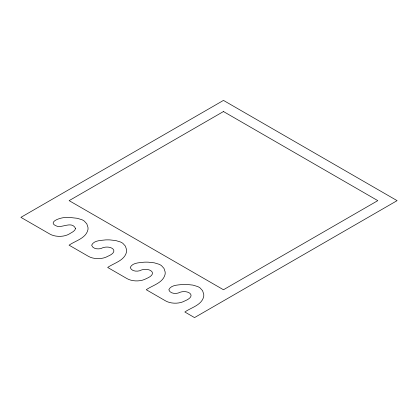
<?xml version="1.0" encoding="UTF-8"?>
<svg xmlns="http://www.w3.org/2000/svg" width="418" height="418" viewBox="0 0 418 418"><rect width="100%" height="100%" fill="white"/><g stroke="black" fill="none" stroke-linecap="round" stroke-linejoin="round"><path stroke-width="0.63" d="M75.564 228.494C74.832 231.431 71.384 232.492 69.132 234.059A13.642 7.874 0 0 1 49.836 234.059L20.9 217.355L223.468 100.404L397.1 200.645L194.532 317.596L184.84 312.006C191.355 307.408 201.727 305.239 203.702 296.534A29.37 16.955 0 0 0 203.702 294.105L202.568 290.682L200.081 287.939A13.71 7.916 0 0 0 197.672 286.549L192.923 285.113L186.987 284.459A29.37 16.955 0 0 0 182.781 284.459C178.136 285.055 171.04 284.82 168.809 289.752C169.907 293.462 175.032 293.974 178.251 293.034C186.522 288.655 198.451 295.296 184.887 300.892A13.642 7.874 0 0 1 165.591 300.892L146.258 289.726C152.8 285.144 163.124 282.955 165.115 274.26A29.37 16.955 0 0 0 165.115 271.831L163.987 268.403L161.5 265.665A13.71 7.916 0 0 0 159.086 264.27L154.336 262.833L148.406 262.18A29.37 16.955 0 0 0 144.194 262.18C139.549 262.776 132.459 262.546 130.223 267.478C131.32 271.188 136.446 271.7 139.669 270.76C147.935 266.381 159.864 273.022 146.3 278.613A13.642 7.874 0 0 1 127.009 278.613L107.672 267.452C114.239 262.875 124.527 260.67 126.529 251.981A29.37 16.955 0 0 0 126.529 249.556L125.4 246.129L122.913 243.386A13.71 7.916 0 0 0 120.504 241.996L115.755 240.559L109.819 239.906A29.37 16.955 0 0 0 105.613 239.906C100.968 240.502 93.872 240.266 91.636 245.199C92.733 248.909 97.859 249.421 101.083 248.48C109.349 244.102 121.283 250.743 107.713 256.339A13.642 7.874 0 0 1 88.423 256.339L69.085 245.173C75.653 240.601 85.941 238.396 87.947 229.707A29.37 16.955 0 0 0 87.947 227.277L86.813 223.849L84.326 221.112A13.71 7.916 0 0 0 81.918 219.716L77.168 218.28L71.232 217.632A29.37 16.955 0 0 0 67.026 217.632C62.078 216.581 45.181 222.366 57.7 226.451C63.416 227.319 72.157 221.232 75.564 228.494M223.468 111.538L69.132 200.645L223.468 289.752L377.809 200.645L223.468 111.538"/></g></svg>
